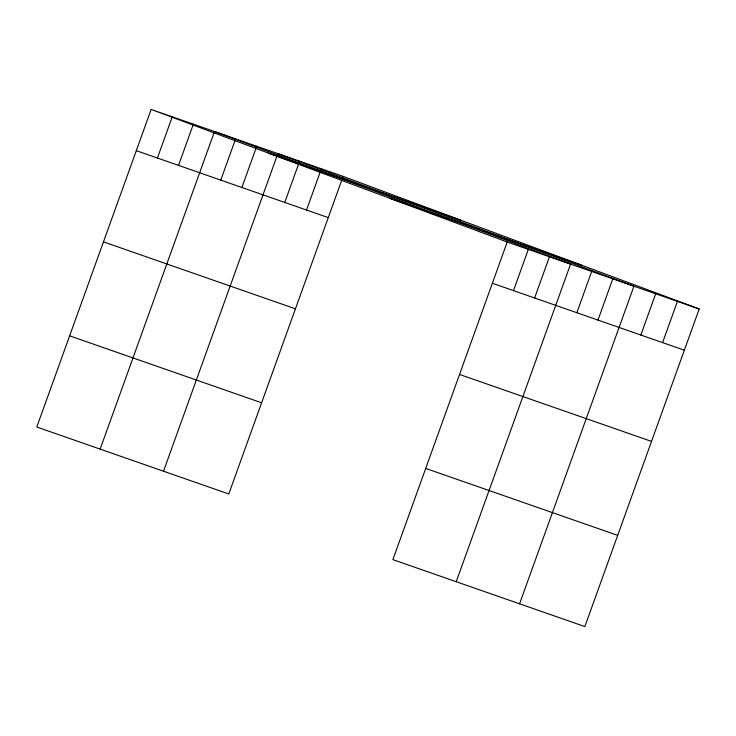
<?xml version="1.0" encoding="UTF-8"?>
<svg xmlns="http://www.w3.org/2000/svg" width="736" height="736" viewBox="0 0 736 736"><rect width="100%" height="100%" fill="white"/><g stroke="black" fill="none" stroke-linecap="round" stroke-linejoin="round"><path stroke-width="1.1" d="M151.147 109.434L36.8 427.036L228.786 493.976L343.123 176.373L151.147 109.434L507.214 242.024L699.2 308.964L584.853 626.566L392.877 559.627L507.214 242.024M157.412 158.038L172.261 116.803M178.535 165.398L193.375 124.163M100.151 449.126L214.498 131.523L570.575 264.114L456.228 581.716M220.772 180.127L235.612 138.892M241.886 187.487L256.735 146.252M163.512 471.215L277.849 153.622L633.926 286.203L519.579 603.805M284.768 202.437L299.607 161.202M306.526 210.027L321.365 168.792M513.489 290.628L528.338 249.384M534.603 297.988L549.452 256.754M576.84 312.717L591.689 271.483M597.963 320.077L612.812 278.843M640.835 335.027L655.684 293.793M662.593 342.617L677.442 301.383M268.649 153.189L460.635 220.128M389.712 198.269L581.698 265.208M136.298 150.668L328.284 217.617M492.375 283.259L684.351 350.198M103.463 241.868L295.449 308.816M459.54 374.458L651.516 441.398M69.635 335.837L261.62 402.776M425.712 468.427L617.688 535.366M343.123 176.373L699.2 308.964"/></g></svg>
